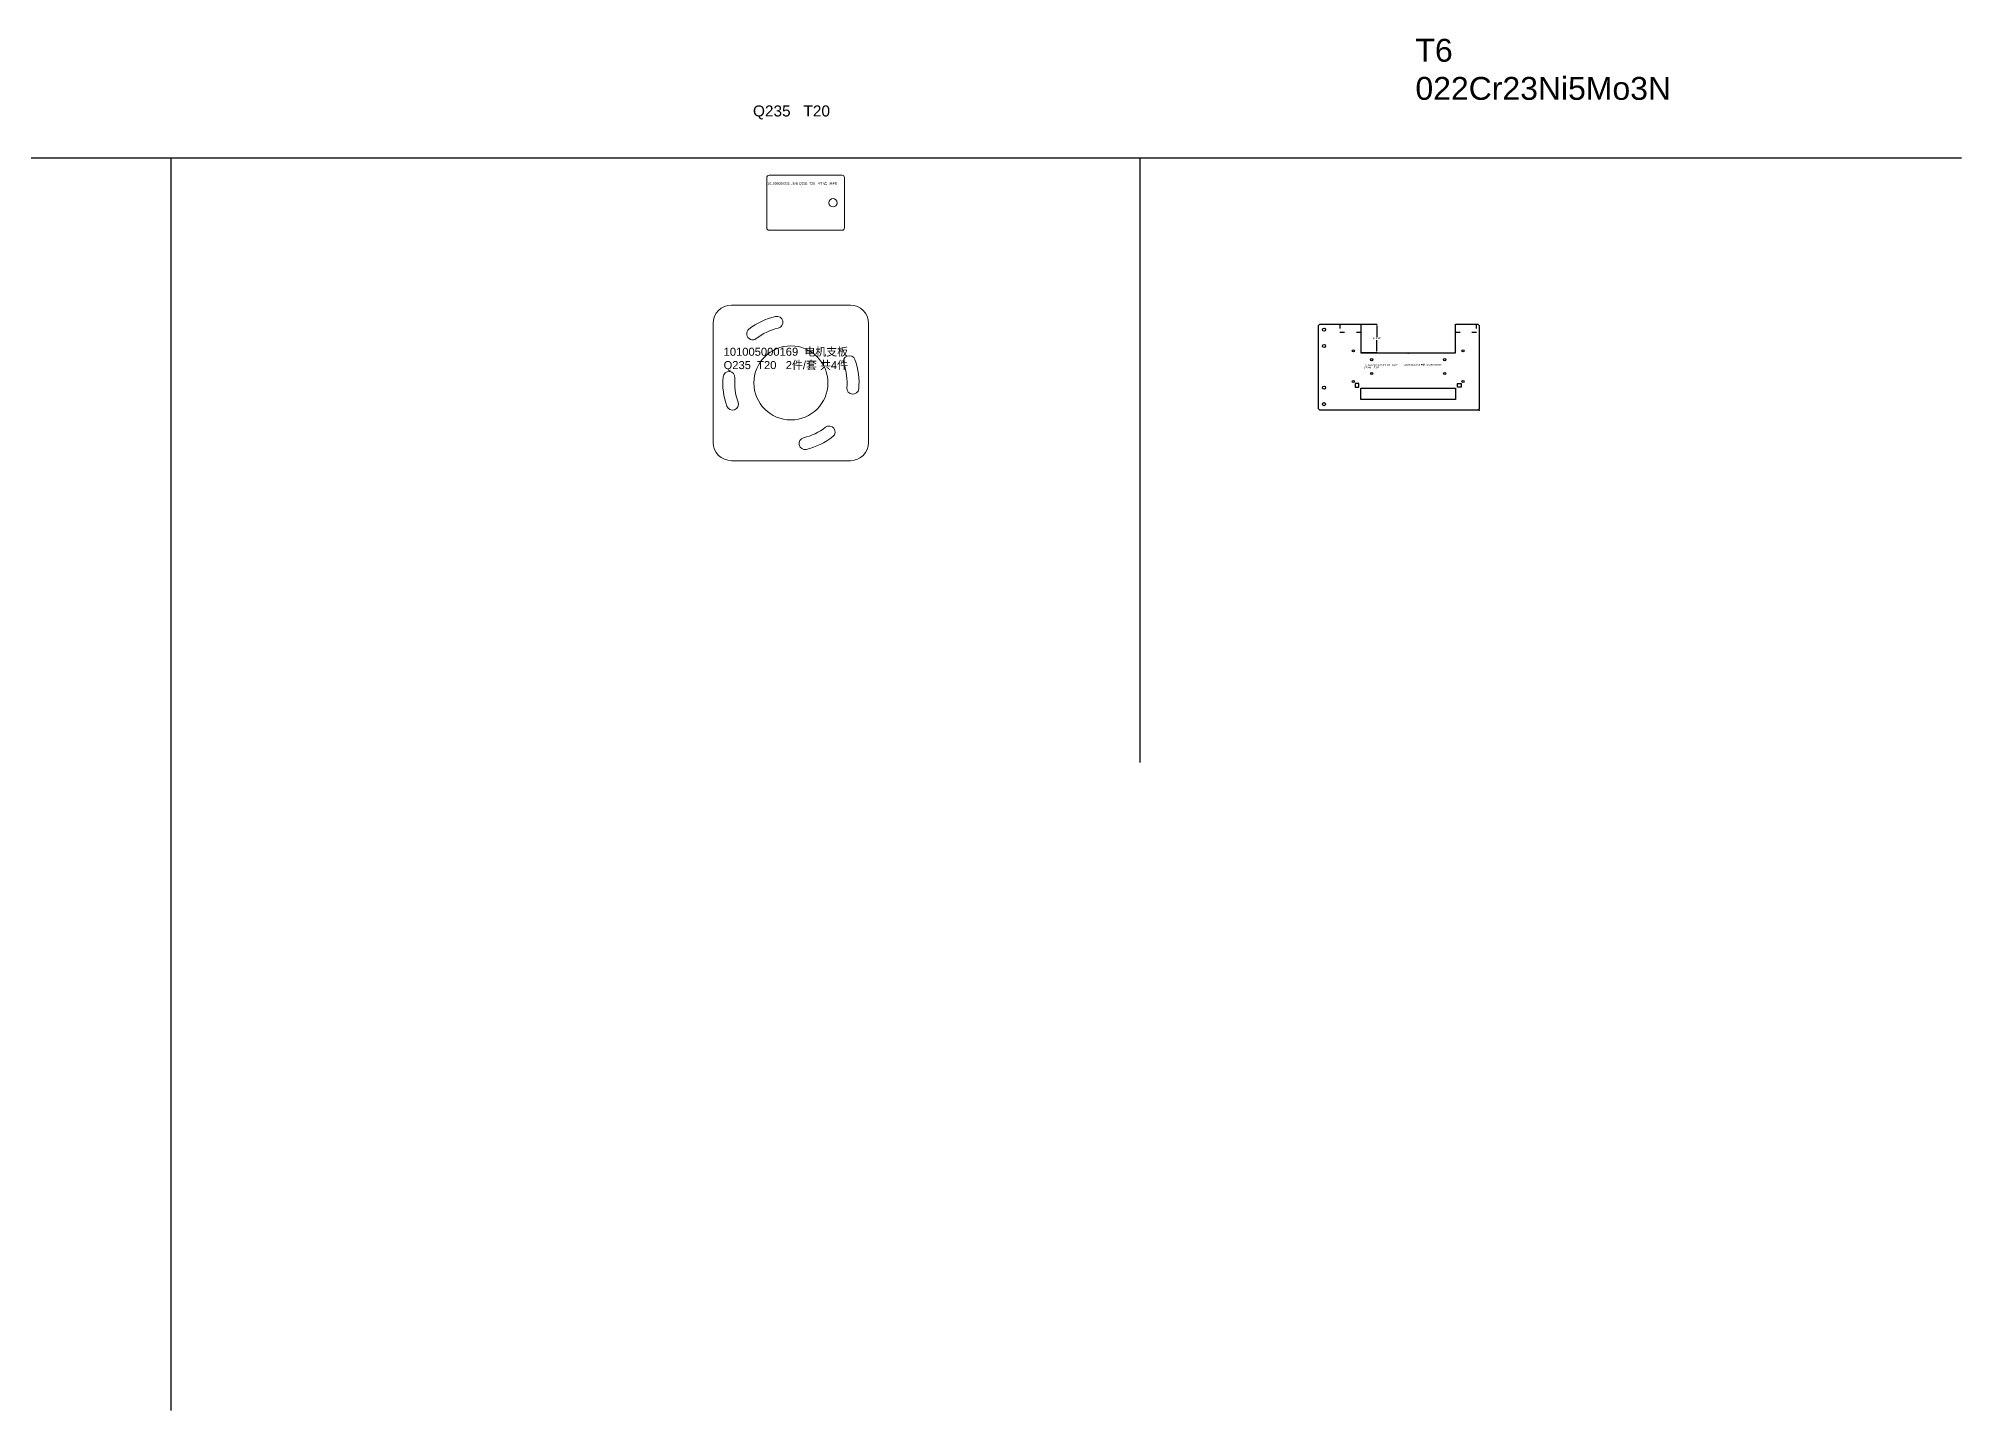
# Model space of a CAD drawing. Header units: millimetres. Extents: x 69569 to 103620, y -8463 to 17679.
# Drawn here: x 99414 to 103620, y 13109 to 16108 of the extents above; entities that cross this region are included whole.
import ezdxf

# ---------------------------------------------------------------- set-up
doc = ezdxf.new("R2010")
doc.units = ezdxf.units.MM
doc.styles.get("Standard").update_dxf_attribs({"font": 'arial.ttf'})
doc.dimstyles.new('ISO-25', dxfattribs={"dimtxt": 2.5, "dimasz": 2.5, "dimexe": 1.25, "dimexo": 0.625, "dimtad": 1, "dimtxsty": 'Standard', "dimcen": 2.5, "dimazin": 3, "dimtfac": 1, "dimtmove": 0, "dimatfit": 3})

# ---------------------------------------------------------------- blocks, each defined once
blk = doc.blocks.new('101005000035')
at = {"color": 7, "linetype": 'Continuous', "lineweight": 15}
for p, q in [((27593.2, 662), (27593.2, 552)), ((27758.2, 667), (27598.2, 667)), ((27763.2, 552), (27763.2, 662)), ((27598.2, 547), (27758.2, 547))]:
    blk.add_line(p, q, dxfattribs=at)
blk.add_circle((27738.2, 607), 9, dxfattribs=at)
for centre, start, end in [((27598.2, 662), 90, 180), ((27758.2, 662), 0, 90), ((27598.2, 552), 180, 270), ((27758.2, 552), 270, 0)]:
    blk.add_arc(centre, 5, start, end, dxfattribs=at)
at = {"color": 3, "insert": (27594.3, 651.8), "char_height": 5.25, "attachment_point": 1}
blk.add_mtext_dynamic_manual_height_columns('101005000035  {\\fSimSun|b0|i0|c134|p2;底板} Q235  T20   4{\\fSimSun|b0|i0|c134|p2;件}/{\\fSimSun|b0|i0|c134|p2;套}  {\\fSimSun|b0|i0|c134|p2;共4件}', width=165.852, gutter_width=17.5, heights=[0], dxfattribs=at)
blk = doc.blocks.new('101005000169')
at = {"color": 7, "linetype": 'Continuous', "lineweight": 15}
for p, q in [((27886.2, -460.6), (27626.2, -460.6)), ((27586.2, -500.6), (27586.2, -760.6)), ((27926.2, -760.6), (27926.2, -500.6)), ((27626.2, -800.6), (27886.2, -800.6))]:
    blk.add_line(p, q, dxfattribs=at)
blk.add_circle((27756.2, -630.6), 81, dxfattribs=at)
for centre, radius, start, end in [((27626.2, -500.6), 40, 90, 180), ((27886.2, -500.6), 40, 0, 90), ((27756.2, -630.6), 149, 103, 128), ((27725.6, -498.1), 13, 283, 103), ((27672.4, -523.4), 13, 128, 308), ((27756.2, -630.6), 123, 103, 128), ((27884, -584.1), 13, 20, 200), ((27756.2, -630.6), 123, 355, 20), ((27756.2, -630.6), 149, 355, 20), ((27756.2, -630.6), 149, 175, 200), ((27620.7, -618.7), 13, 355, 175), ((27756.2, -630.6), 123, 175, 200), ((27628.4, -677.1), 13, 200, 20), ((27891.6, -642.4), 13, 175, 355), ((27786.8, -763.1), 13, 103, 283), ((27756.2, -630.6), 123, 283, 308), ((27756.2, -630.6), 149, 283, 308), ((27839.9, -737.7), 13, 308, 128), ((27626.2, -760.6), 40, 180, 270), ((27886.2, -760.6), 40, 270, 0)]:
    blk.add_arc(centre, radius, start, end, dxfattribs=at)
at = {"color": 3, "insert": (27609, -553.7), "char_height": 17.5, "attachment_point": 1}
blk.add_mtext_dynamic_manual_height_columns('101005000169  {\\fSimSun|b0|i0|c134|p54;电机支板} Q235  T20   2{\\fSimSun|b0|i0|c134|p54;件}/{\\fSimSun|b0|i0|c134|p54;套} {\\fSimSun|b0|i0|c134|p54;共}4{\\fSimSun|b0|i0|c134|p54;件}', width=305.268, gutter_width=17.5, heights=[0], dxfattribs=at)
blk = doc.blocks.new('前板 101006002667')
at = {"color": 7, "linetype": 'Continuous'}
for p, q in [((-484.2, 158), (-481.2, 161)), ((-484.2, -24), (-484.2, 158)), ((-481.2, 161), (-391.5, 161)), ((-391.5, 161), (-391.5, 98.5)), ((-184.9, 98.5), (-184.9, 161)), ((-136.2, 161), (-133.2, 158)), ((-391.7, -3.8), (-391.7, 21.2)), ((-184.7, 21.2), (-184.7, -3.8)), ((-481.2, -27), (-484.2, -24)), ((-136.2, -27), (-481.2, -27)), ((-133.2, -24), (-136.2, -27))]:
    blk.add_line(p, q, dxfattribs=at)
at = {"color": 7, "linetype": 'Continuous', "lineweight": 25}
for p, q in [((-484.2, 158), (-481.2, 161)), ((-481.2, 161), (-391.5, 161)), ((-391.5, 161), (-391.5, 98.5)), ((-184.9, 161), (-136.2, 161)), ((-184.9, 98.5), (-184.9, 161)), ((-136.2, 161), (-133.2, 158)), ((-133.2, 158), (-133.2, -24)), ((-391.5, 98.5), (-184.9, 98.5)), ((-391.7, -3.8), (-391.7, 21.2)), ((-391.7, 21.2), (-184.7, 21.2)), ((-184.7, 21.2), (-184.7, -3.8)), ((-184.7, -3.8), (-391.7, -3.8)), ((-133.2, -24), (-136.2, -27))]:
    blk.add_line(p, q, dxfattribs=at)
at = {"color": 6, "linetype": 'Continuous', "lineweight": 25}
for p, q in [((-437.5, 161), (-437.5, 151)), ((-437.5, 143), (-427.5, 143)), ((-401.5, 143), (-391.5, 143)), ((-184.9, 143), (-174.9, 143)), ((-148.9, 143), (-138.9, 143)), ((-138.9, 151), (-138.9, 161))]:
    blk.add_line(p, q, dxfattribs=at)
blk.add_line((-133.2, 158), (-133.2, -24))
at = {"color": 6, "linetype": 'Continuous'}
for p, q in [((-396.2, 31.2), (-404.2, 31.2)), ((-404.2, 31.2), (-404.2, 23.2)), ((-404.2, 23.2), (-396.2, 23.2)), ((-396.2, 23.2), (-396.2, 31.2)), ((-180.2, 23.2), (-180.2, 31.2)), ((-180.2, 31.2), (-172.2, 31.2)), ((-172.2, 23.2), (-180.2, 23.2)), ((-172.2, 31.2), (-172.2, 23.2))]:
    blk.add_line(p, q, dxfattribs=at)
at = {"color": 7, "linetype": 'Continuous'}
for centre, radius in [((-472.2, 148.9), 3.4), ((-472.2, 112.9), 3.4), ((-408.2, 102.5), 2.5), ((-368.2, 83), 2.5), ((-208.2, 83), 2.5), ((-168.2, 102.5), 2.5), ((-368.2, 53), 2.5), ((-208.2, 53), 2.5), ((-472.2, 21.9), 3.4), ((-408.2, 35.5), 2.5), ((-168.2, 35.5), 2.5), ((-472.2, -14.1), 3.4)]:
    blk.add_circle(centre, radius, dxfattribs=at)
at = {"color": 7, "linetype": 'Continuous', "lineweight": 25}
for centre, radius in [((-472.2, 148.9), 3.4), ((-472.2, 112.9), 3.4), ((-408.2, 102.5), 2.5), ((-368.2, 83), 2.5), ((-208.2, 83), 2.5), ((-168.2, 102.5), 2.5), ((-368.2, 53), 2.5), ((-208.2, 53), 2.5), ((-472.2, 21.9), 3.4), ((-408.2, 35.5), 2.5), ((-168.2, 35.5), 2.5), ((-472.2, -14.1), 3.4)]:
    blk.add_circle(centre, radius, dxfattribs=at)
at = {"color": 7, "linetype": 'Continuous'}
for p in [(-288.2, 97.5), (-133.2, -27)]:
    blk.add_point(p, dxfattribs=at)
at = {"layer": 'Defpoints'}
for p, q in [((-184.9, 161), (-136.2, 161)), ((-391.7, 21.2), (-184.7, 21.2)), ((-184.7, -3.8), (-391.7, -3.8))]:
    blk.add_line(p, q, dxfattribs=at)
at = {"insert": (-385, 73.8), "char_height": 3.5, "width": 217.102, "attachment_point": 1}
blk.add_mtext('{\\C3;T6_022Cr23Ni5Mo3N_GB_T4237_____1303000020726 \\fSimSun|b0|i0|c134|p54;前板 \\Ftxt|c134;101006002667\\P1\\fSimSun|b0|i0|c134|p54;件\\Ftxt|c134;/\\fSimSun|b0|i0|c134|p54;套  共3件}', dxfattribs=at)
blk = doc.blocks.new('*D140')
at = {"color": 0, "lineweight": -2}
for p, q in [((102306.3, 15484), (102342, 15484)), ((102341, 15480.7), (102341, 15456.4)), ((102341, 15424.8), (102341, 15449.1)), ((102306.3, 15421.5), (102342, 15421.5))]:
    blk.add_line(p, q, dxfattribs=at)
at = {"color": 0}
for points in [[(102340.5, 15480.7), (102341.6, 15480.7), (102341, 15484)], [(102340.5, 15424.8), (102341.6, 15424.8), (102341, 15421.5)]]:
    blk.add_solid(points, dxfattribs=at)
at = {"layer": 'Defpoints', "color": 0}
for p in [(102306.3, 15484), (102306.3, 15421.5), (102341, 15421.5)]:
    blk.add_point(p, dxfattribs=at)
at = {"color": 0, "insert": (102341, 15452.7), "char_height": 3.5, "attachment_point": 5}
blk.add_mtext('62,5000', dxfattribs=at)

msp = doc.modelspace()

# ---------------------------------------------------------------- linework, layer by layer
at = {"color": 1}
for p, q in [((96679.8126, 15847.53355), (103619.79633, 15847.53355)), ((99703.35922, 15847.53355), (99703.35922, 13109.102)), ((101822.88629, 15847.53355), (101822.88629, 14525.54965))]:
    msp.add_line(p, q, dxfattribs=at)

# ---------------------------------------------------------------- block references
at = {"color": 2}
msp.add_blockref('101005000035', (73413.44689, 15142.09891), dxfattribs=at)
at = {"color": 1}
msp.add_blockref('101005000169', (73303.25389, 15985.9111), dxfattribs=at)
msp.add_blockref('前板 101006002667', (102697.77403, 15322.95045))

# ---------------------------------------------------------------- texts
at = {"color": 1, "insert": (102425.40631, 16190.83196), "char_height": 50, "attachment_point": 1}
msp.add_mtext('{\\C4;\\PT6\\P022Cr23Ni5Mo3N}', dxfattribs=at)
at = {"color": 1, "insert": (100976.47996, 15961.84246), "char_height": 24.1057955, "attachment_point": 1}
msp.add_mtext_dynamic_manual_height_columns('{\\C40;Q235   T20}', width=297.6964133, gutter_width=12.5, heights=[0], dxfattribs=at)

# ---------------------------------------------------------------- dimensions: what is measured, and where the dimension line sits
dim = msp.add_aligned_dim(p1=(102306.27087, 15483.98378), p2=(102306.27087, 15421.48378), distance=34.76565, dimstyle='ISO-25', override={"dimtxt": 3.5, "dimasz": 3.302, "dimexe": 1, "dimexo": 0, "dimgap": 1.524, "dimtih": 1, "dimtoh": 1, "dimdec": 4, "dimzin": 0, "dimtdec": 4, "dimtmove": 0})
dim.commit()
dim.dimension.update_dxf_attribs({"geometry": '*D140', "text_midpoint": (102341.03652, 15452.73378)})

doc.saveas('drawing.dxf')
